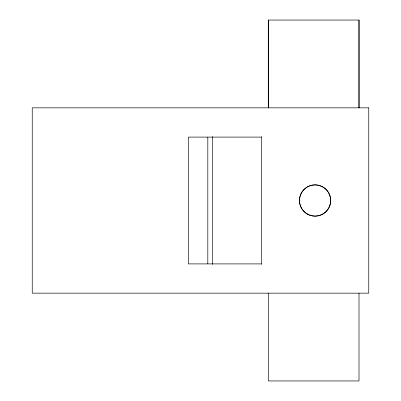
<?xml version="1.0" encoding="UTF-8"?>
<svg xmlns="http://www.w3.org/2000/svg" width="401" height="401" viewBox="0 0 401 401"><rect width="100%" height="100%" fill="white"/><g stroke="black" fill="none" stroke-linecap="round" stroke-linejoin="round"><path stroke-width="0.6" d="M268.289 107.839L268.289 20.05L359.005 20.05L359.005 107.769M359.005 107.839L359.005 20.05M261.462 137.097L188.31 137.097L188.31 263.903L261.462 263.903M359.005 293.161L359.005 380.95L268.289 380.95L268.289 293.161M268.289 20.05L268.289 107.769M261.462 136.636L261.462 264.364M212.69 136.636L212.69 264.364M207.813 137.097L207.813 263.903M368.76 107.839L32.24 107.839L32.24 293.161L368.76 293.161L368.76 107.839M307.306 214.014A15.609 15.609 0 0 0 330.715 200.5A15.609 15.609 0 0 0 307.306 186.986A15.609 15.609 0 0 0 307.306 214.014M307.221 214.019A15.609 15.609 0 0 0 330.63 200.5A15.609 15.609 0 0 0 307.221 186.986A15.609 15.609 0 0 0 307.221 214.019"/></g></svg>
